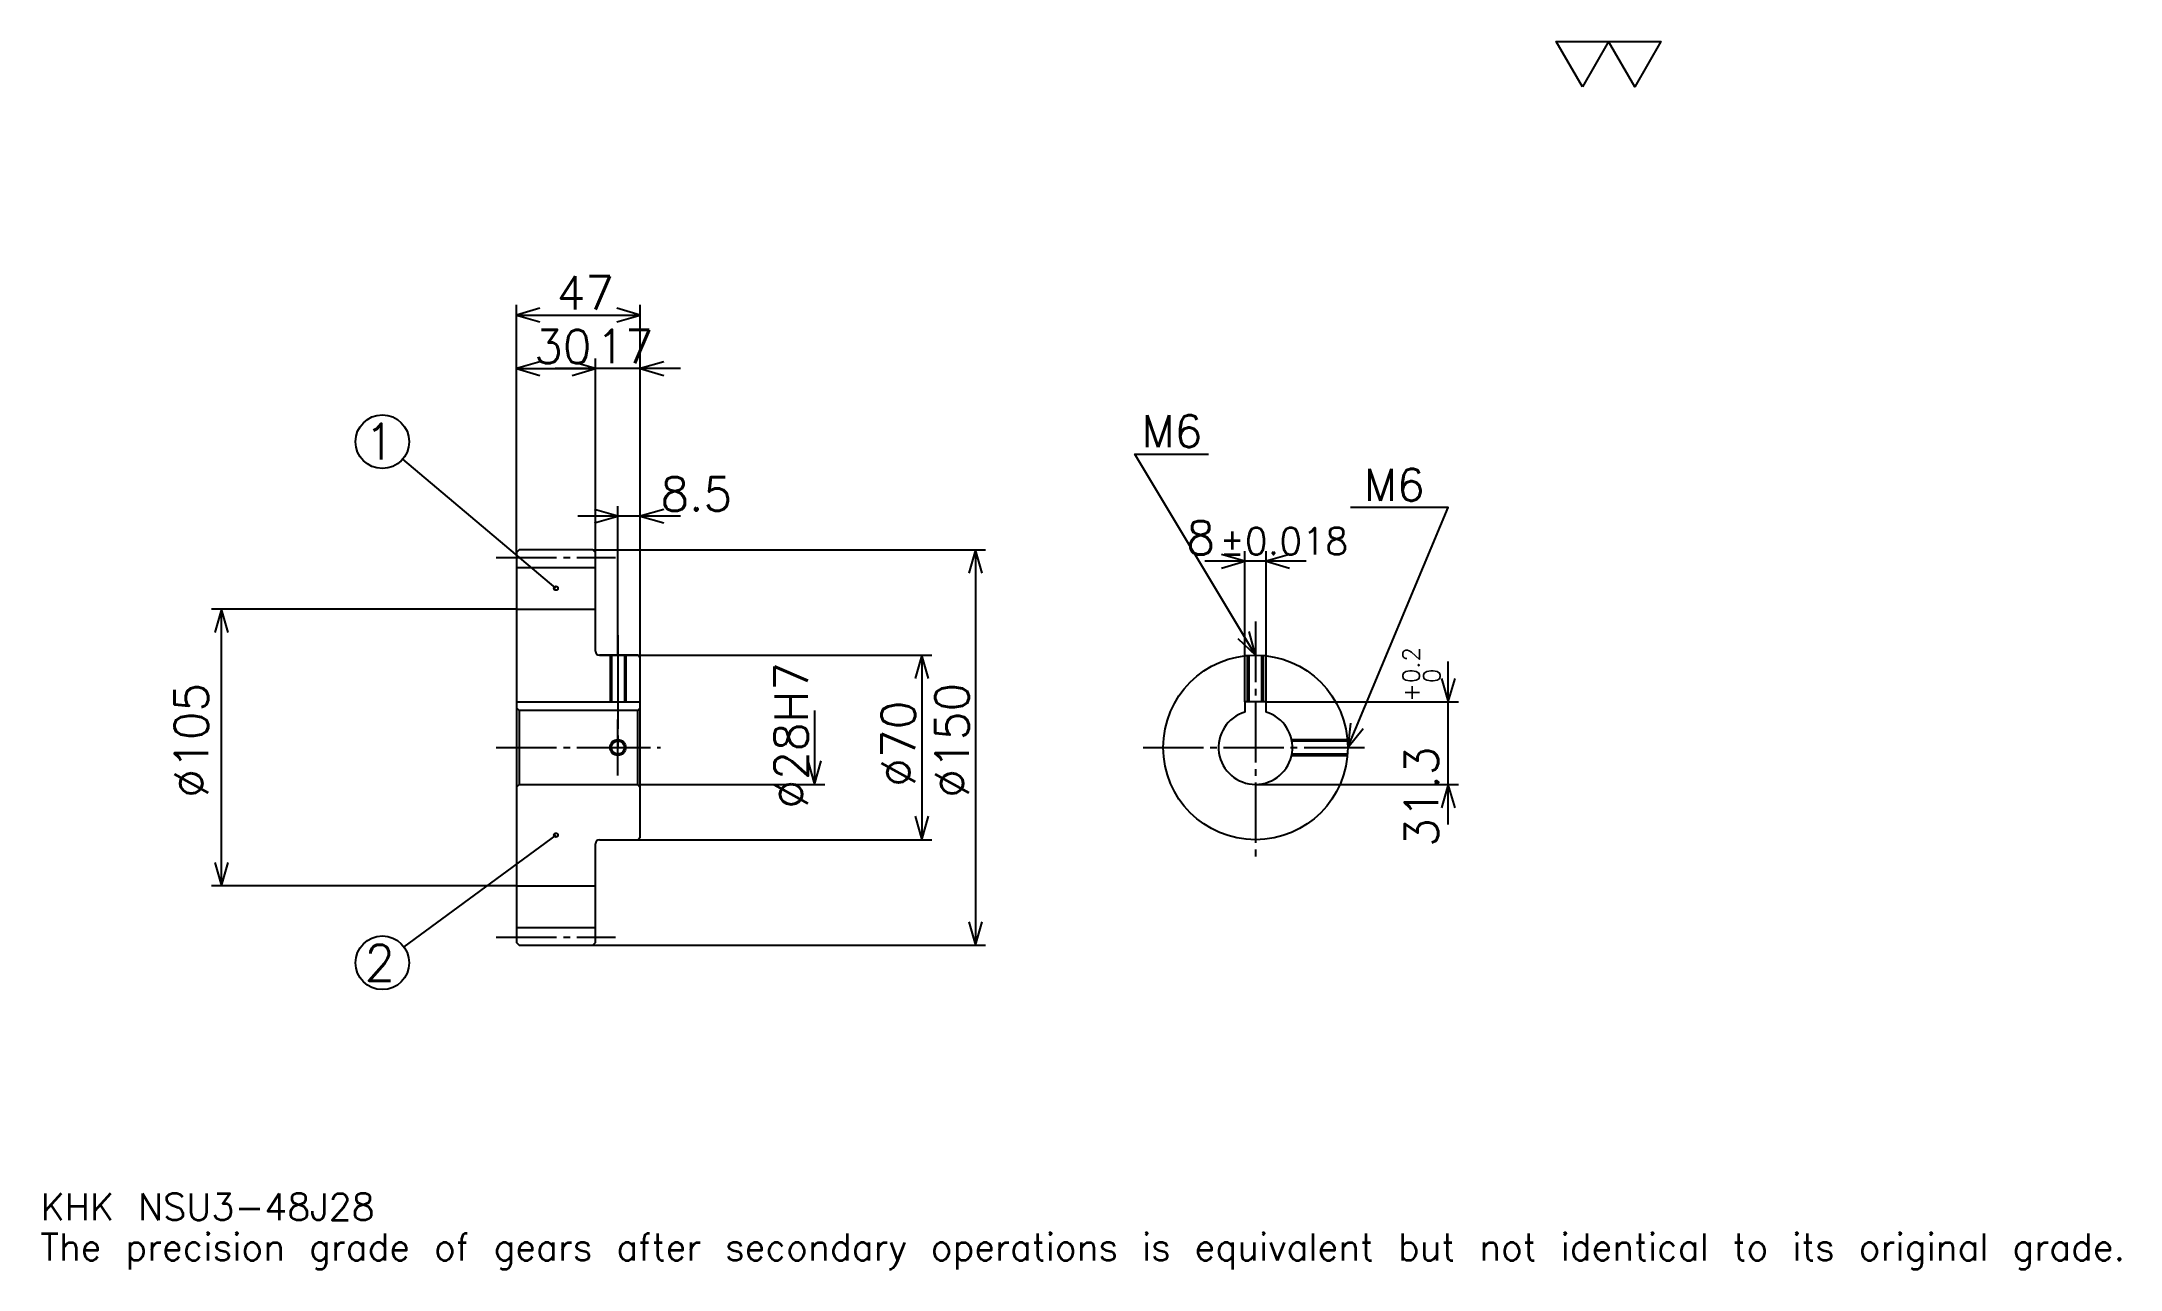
# Model space of a CAD drawing. Extents: x 26 to 815, y 9 to 475.
import ezdxf

# ---------------------------------------------------------------- set-up
doc = ezdxf.new("R2010")
doc.units = 0
doc.linetypes.add('DASHDOT', pattern=[30.521738, 22.891304, -2.543478, 2.543478, -2.543478])
doc.layers.get('0').update_dxf_attribs({"linetype": 'CONTINUOUS'})
doc.layers.add('DASHDOT', color=6, linetype='DASHDOT')
doc.styles.add('KANJI', font='TXT', dxfattribs={"bigfont": 'BIGFONT'})

msp = doc.modelspace()

# ---------------------------------------------------------------- linework, layer by layer
at = {"color": 5}
for p, q in [((206.021729, 282.293488), (206.021729, 375.130432)), ((206.021729, 371.315216), (253.021729, 371.315216)), ((253.021729, 282.293488), (253.021729, 375.130432)), ((206.021729, 350.967407), (236.021729, 350.967407)), ((268.282593, 350.967407), (220.760864, 350.967407)), ((236.021729, 282.293488), (236.021729, 354.782623)), ((221.021729, 267.668488), (162.927002, 316.701019)), ((268.282593, 295.010864), (229.260864, 295.010864)), ((244.521729, 282.293488), (244.521729, 298.826111)), ((206.021729, 281.293488), (206.021729, 282.293488)), ((235.021729, 282.293488), (253.021729, 282.293488)), ((236.021729, 281.293488), (236.021729, 282.293488)), ((244.521729, 242.293488), (244.521729, 282.293488)), ((244.521729, 242.293488), (244.521729, 282.293488)), ((253.021729, 282.293488), (384.010864, 282.293488)), ((253.021729, 241.293488), (253.021729, 282.293488)), ((380.195648, 282.293488), (380.195648, 132.293488)), ((505.673889, 277.902191), (467.152161, 277.902191)), ((482.413025, 224.593491), (482.413025, 281.717407)), ((490.413025, 224.593491), (490.413025, 281.717407)), ((206.021729, 259.793488), (90.293472, 259.793488)), ((94.108688, 154.793488), (94.108688, 259.793488)), ((237.521729, 242.293488), (253.021729, 242.293488)), ((253.021729, 242.293488), (363.663025, 242.293488)), ((359.847809, 242.293488), (359.847809, 172.293488)), ((559.565186, 178.032623), (559.565186, 239.854355)), ((319.152161, 221.293488), (319.152161, 193.293488)), ((490.413025, 224.593491), (563.380371, 224.593491)), ((253.021729, 193.293488), (322.967377, 193.293488)), ((486.413025, 193.293488), (563.380371, 193.293488)), ((221.021729, 174.043488), (163.349609, 131.649719)), ((237.521729, 172.293488), (253.021729, 172.293488)), ((253.021729, 172.293488), (363.663025, 172.293488)), ((206.021729, 154.793488), (90.293472, 154.793488)), ((235.021729, 132.293488), (253.021729, 132.293488)), ((253.021729, 132.293488), (384.010864, 132.293488))]:
    msp.add_line(p, q, dxfattribs=at)
at = {"color": 4}
for p, q in [((206.021729, 275.543488), (236.021729, 275.543488)), ((206.021729, 259.793488), (236.021729, 259.793488)), ((206.021729, 224.593491), (253.021729, 224.593491)), ((207.021729, 221.293488), (207.021729, 193.293488)), ((252.021729, 221.293488), (253.021729, 222.293488)), ((252.021729, 193.293488), (253.021729, 192.293488)), ((206.021729, 154.793488), (236.021729, 154.793488)), ((206.021729, 139.043488), (236.021729, 139.043488))]:
    msp.add_line(p, q, dxfattribs=at)
at = {"color": 7}
msp.add_lwpolyline([(610.434753, 457.82608), (600.515198, 475.019989), (640.19342, 475.019989), (630.273865, 457.82608), (620.354309, 475.019989), (610.434753, 457.82608)], dxfattribs=at)
at = {"color": 5}
for points in [[(214.923904, 373.858704), (206.021729, 371.315216), (214.923904, 368.771729)], [(244.119553, 368.771729), (253.021729, 371.315216), (244.119553, 373.858704)], [(214.923904, 353.510864), (206.021729, 350.967407), (214.923904, 348.42395)], [(227.119553, 348.42395), (236.021729, 350.967407), (227.119553, 353.510864)], [(227.119553, 348.42395), (236.021729, 350.967407), (227.119553, 353.510864)], [(261.923889, 353.510864), (253.021729, 350.967407), (261.923889, 348.42395)], [(486.413025, 242.293488), (440.630432, 318.597839), (468.608673, 318.597839)], [(235.619553, 292.467407), (244.521729, 295.010864), (235.619553, 297.554352)], [(261.923889, 297.554352), (253.021729, 295.010864), (261.923889, 292.467407)], [(521.413025, 207.293488), (559.565186, 298.25), (522.43042, 298.25)], [(382.739136, 273.391296), (380.195648, 282.293488), (377.652161, 273.391296)], [(473.510864, 275.358704), (482.413025, 277.902191), (473.510864, 280.445679)], [(499.315186, 280.445679), (490.413025, 277.902191), (499.315186, 275.358704)], [(96.652168, 250.891312), (94.108688, 259.793488), (91.565208, 250.891312)], [(479.651886, 248.618439), (486.413025, 242.293488), (484.013916, 251.235657)], [(362.391296, 233.391312), (359.847809, 242.293488), (357.304321, 233.391312)], [(557.021729, 233.495667), (559.565186, 224.593491), (562.108643, 233.495667)], [(522.510925, 216.486557), (521.413025, 207.293488), (527.201904, 214.51889)], [(316.608673, 202.195663), (319.152161, 193.293488), (321.695648, 202.195663)], [(562.108643, 184.391312), (559.565186, 193.293488), (557.021729, 184.391312)], [(357.304321, 181.195663), (359.847809, 172.293488), (362.391296, 181.195663)], [(91.565208, 163.695663), (94.108688, 154.793488), (96.652168, 163.695663)], [(377.652161, 141.195663), (380.195648, 132.293488), (382.739136, 141.195663)]]:
    msp.add_lwpolyline(points, dxfattribs=at)
at = {"color": 4}
for points in [[(236.021729, 243.793488), (236.021729, 281.293488), (235.021729, 282.293488), (207.021729, 282.293488), (206.021729, 281.293488), (206.021729, 192.293488)], [(237.521729, 172.293488), (252.021729, 172.293488), (253.021729, 173.293488), (253.021729, 241.293488), (252.021729, 242.293488), (237.521729, 242.293488)], [(241.521729, 242.293488), (241.521729, 224.593491)], [(242.061737, 242.293488), (242.061737, 224.593491)], [(246.98172, 242.293488), (246.98172, 224.593491)], [(247.521729, 242.293488), (247.521729, 224.593491)], [(483.413025, 224.593491), (483.413025, 242.164673)], [(483.953033, 224.593491), (483.953033, 242.206924)], [(488.873016, 224.593491), (488.873016, 242.206924)], [(489.413025, 224.593491), (489.413025, 242.164673)], [(206.021729, 192.293488), (207.021729, 193.293488), (252.021729, 193.293488), (252.021729, 221.293488), (207.021729, 221.293488), (206.021729, 222.293488)], [(490.413025, 220.7099), (490.413025, 224.593491), (482.413025, 224.593491), (482.413025, 220.7099)], [(500.08783, 210.293488), (521.28418, 210.293488)], [(500.19519, 209.753494), (521.326477, 209.753494)], [(500.08783, 204.293488), (521.28418, 204.293488)], [(500.19519, 204.833481), (521.326477, 204.833481)], [(206.021729, 192.293488), (206.021729, 133.293488), (207.021729, 132.293488), (235.021729, 132.293488), (236.021729, 133.293488), (236.021729, 170.793488)]]:
    msp.add_lwpolyline(points, dxfattribs=at)
at = {"color": 5}
for centre, radius in [((155.152161, 323.263062), 10.173913), ((221.021729, 267.668488), 0.763044), ((221.021729, 174.043488), 0.763044), ((155.152161, 125.623924), 10.173913)]:
    msp.add_circle(centre, radius, dxfattribs=at)
at = {"color": 4}
for centre, radius in [((486.413025, 207.293488), 35), ((244.521729, 207.293488), 2.46)]:
    msp.add_circle(centre, radius, dxfattribs=at)
at = {"color": 7}
msp.add_circle((244.521729, 207.293488), 3, dxfattribs=at)
at = {"color": 4}
for centre, radius, start, end in [((237.521729, 243.793488), 1.5, 180, 270), ((486.413025, 207.293488), 14, 106.601549926, 73.398450074), ((237.521729, 170.793488), 1.5, 90, 180)]:
    msp.add_arc(centre, radius, start, end, dxfattribs=at)
at = {"layer": 'DASHDOT', "color": 7}
for p, q in [((198.391296, 279.293488), (243.652161, 279.293488)), ((486.413025, 255.01088), (486.413025, 164.663055)), ((244.521729, 242.293488), (244.521729, 207.293488)), ((198.391296, 207.293488), (260.652161, 207.293488)), ((443.782593, 207.293488), (529.043457, 207.293488)), ((198.391296, 135.293488), (243.652161, 135.293488))]:
    msp.add_line(p, q, dxfattribs=at)
for points in [[(244.521729, 249.92392), (244.521729, 216.963058)], [(244.521729, 196.663055), (244.521729, 217.92392)], [(233.891296, 207.293488), (255.152161, 207.293488)]]:
    msp.add_lwpolyline(points, dxfattribs=at)

# ---------------------------------------------------------------- texts
at = {"color": 7, "style": 'KANJI'}
for s, height, p in [('47', 12.717391, (221.255432, 373.350006)), ('30', 12.717391, (212.755417, 353.002197)), ('17', 12.717391, (236.255432, 353.002197)), ('M6', 12.208696, (443.173889, 321.141296)), ('1', 13.565217, (148.369553, 316.480438)), ('8.5', 12.717391, (260.652161, 297.045654)), ('M6', 12.208696, (527.517395, 300.793488)), ('8', 12.717391, (460.161804, 280.445679)), ('%%p0.018', 10.173913, (472.750458, 280.445679)), ('2', 13.565217, (148.369553, 118.841316)), ('KHK NSU3-48J28', 10.173913, (25.434782, 27.97826)), ('The precision grade of gears after secondary operations is equivalent but not identical to its original grade.', 10.173913, (25.434782, 12.717391))]:
    msp.add_text(s, height=height, dxfattribs=at).set_placement(p)
for s, height, p in [('0.2', 6.358696, (548.628235, 231.719284)), ('%%c28H7', 12.717391, (316.608673, 184.084244)), ('%%c105', 12.717391, (89.021729, 188.217407)), ('%%c150', 12.717391, (377.652161, 188.217407)), ('+', 6.358696, (548.628235, 224.597549)), ('0', 6.358696, (556.513, 231.719284)), ('%%c70', 12.717391, (357.304321, 192.350555)), ('31.3', 12.717391, (555.75, 169.551651))]:
    msp.add_text(s, height=height, rotation=90, dxfattribs=at).set_placement(p)

doc.saveas('drawing.dxf')
